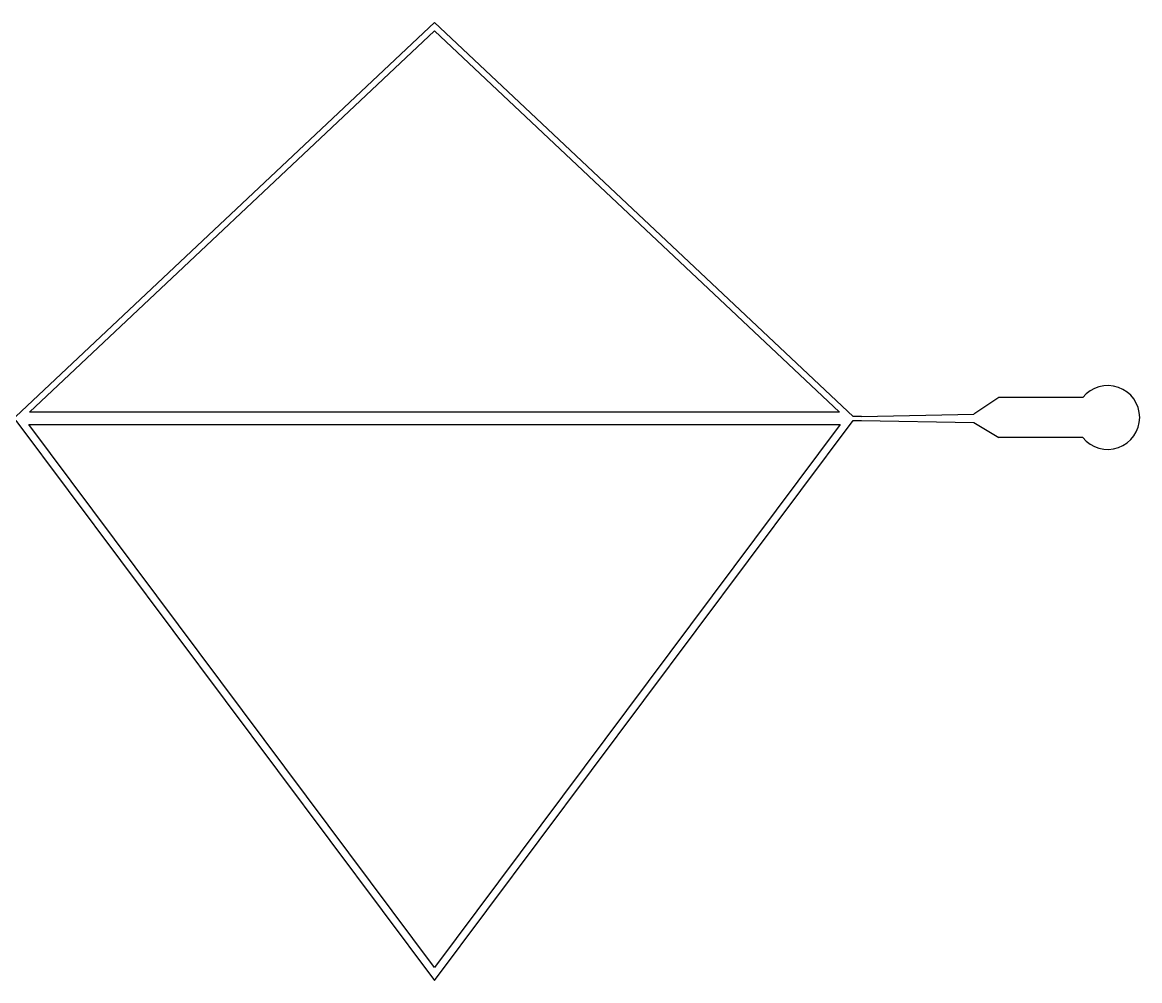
# Model space of a CAD drawing. Header units: millimetres. Extents: x -11718 to 32713, y -13383 to 10646.
# Drawn here: x 4695 to 32713, y -13383 to 10646 of the extents above; entities that cross this region are included whole.
import ezdxf

# ---------------------------------------------------------------- set-up
doc = ezdxf.new("R2010")
doc.units = ezdxf.units.MM
doc.layers.get('0').update_dxf_attribs({"linetype": 'CONTINUOUS', "true_color": 0xffffff})

msp = doc.modelspace()

# ---------------------------------------------------------------- linework, layer by layer
at = {"linetype": 'Continuous'}
for points in [[(15029, 10646), (4529, 765)], [(15029, 10646), (4529, 765)], [(15029, 10646), (4529, 765)], [(25529, 765), (15029, 10646)], [(25529, 765), (15029, 10646)], [(25529, 765), (15029, 10646)], [(29184, 1239), (28552, 821)], [(29184, 1239), (28552, 821)], [(29184, 1239), (28552, 821)], [(31289, 1239), (29184, 1239)], [(31289, 1239), (29184, 1239)], [(31289, 1239), (29184, 1239)], [(4529, 666), (15029, -13383)], [(4529, 666), (15029, -13383)], [(4529, 666), (15029, -13383)], [(15029, -13383), (25529, 666)], [(15029, -13383), (25529, 666)], [(15029, -13383), (25529, 666)], [(25739, 765), (25529, 765)], [(25739, 765), (25529, 765)], [(25739, 765), (25529, 765)], [(25529, 666), (25739, 666)], [(25529, 666), (25739, 666)], [(25529, 666), (25739, 666)], [(25739, 765), (28552, 821)], [(25739, 765), (28552, 821)], [(25739, 765), (28552, 821)], [(25739, 666), (28552, 609)], [(25739, 666), (28552, 609)], [(25739, 666), (28552, 609)], [(28552, 609), (29184, 239)], [(28552, 609), (29184, 239)], [(28552, 609), (29184, 239)], [(4857, 560), (25201, 560)], [(15029, -13050), (4857, 560)], [(4857, 560), (25201, 560)], [(15029, -13050), (4857, 560)], [(4857, 560), (25201, 560)], [(15029, -13050), (4857, 560)], [(25201, 560), (15029, -13050)], [(25201, 560), (15029, -13050)], [(25201, 560), (15029, -13050)], [(31289, 239), (29184, 239)], [(31289, 239), (29184, 239)], [(31289, 239), (29184, 239)]]:
    msp.add_lwpolyline(points, dxfattribs=at)
msp.add_lwpolyline([(4872, 871), (15029, 10429), (25186, 871)], close=True, dxfattribs=at)
msp.add_lwpolyline([(4872, 871), (15029, 10429), (25186, 871)], close=True, dxfattribs=at)
msp.add_lwpolyline([(4872, 871), (15029, 10429), (25186, 871)], close=True, dxfattribs=at)
msp.add_lwpolyline([(31289, 239, 2.848997), (31289, 1239)], format="xyb", dxfattribs=at)
msp.add_lwpolyline([(31289, 239, 2.848997), (31289, 1239)], format="xyb", dxfattribs=at)
msp.add_lwpolyline([(31289, 239, 2.848997), (31289, 1239)], format="xyb", dxfattribs=at)

doc.saveas('drawing.dxf')
